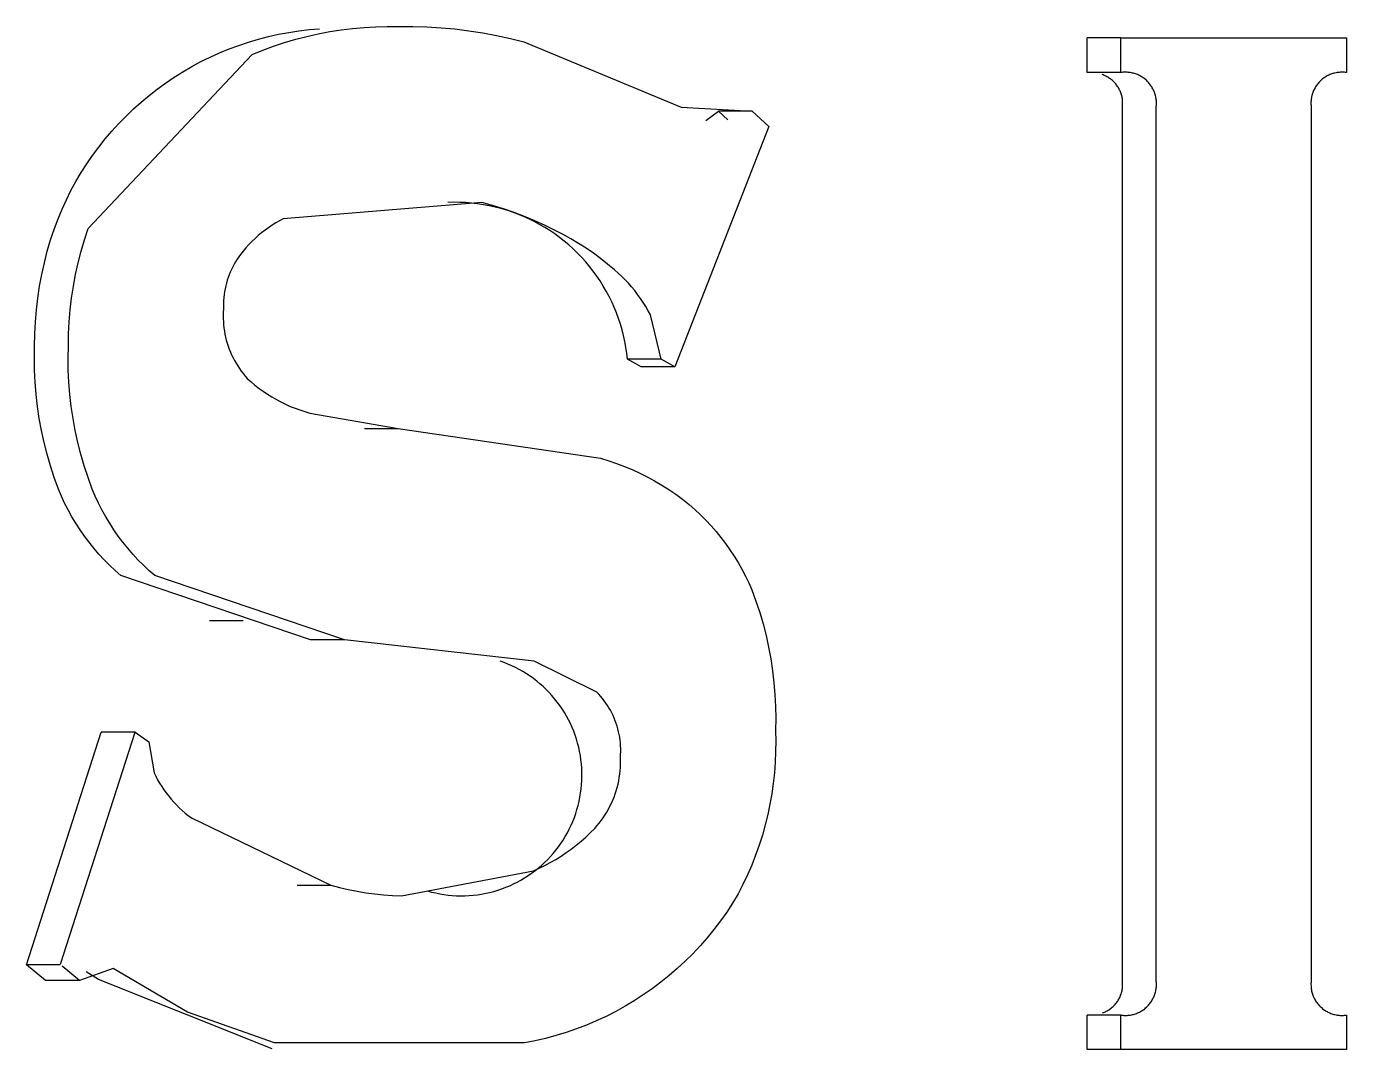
# Model space of a CAD drawing. Header units: millimetres. Extents: x -1480 to 5249, y -840 to 3860.
# Drawn here: x 2435.313 to 2437.661, y 3065.984 to 3067.803 of the extents above; entities that cross this region are included whole.
import ezdxf

# ---------------------------------------------------------------- set-up
doc = ezdxf.new("R2010")
doc.units = ezdxf.units.MM
doc.header["$MEASUREMENT"] = 0
doc.layers.add('Utwórz2D linie widoczne', color=7, linetype='Continuous', true_color=0x000000)

msp = doc.modelspace()

# ---------------------------------------------------------------- linework, layer by layer
at = {"layer": 'Utwórz2D linie widoczne'}
for p, q in [((2435.9342, 3067.8024), (2435.9548, 3067.803)), ((2435.9548, 3067.803), (2435.9754, 3067.8028)), ((2435.9754, 3067.8028), (2436.0004, 3067.8029)), ((2436.0004, 3067.8029), (2436.0253, 3067.8021)), ((2435.7082, 3067.7752), (2435.7258, 3067.7804)), ((2435.7258, 3067.7804), (2435.7436, 3067.785)), ((2435.7436, 3067.785), (2435.7615, 3067.789)), ((2435.7615, 3067.789), (2435.7795, 3067.7924)), ((2435.7722, 3067.7744), (2435.792, 3067.7802)), ((2435.7795, 3067.7924), (2435.7977, 3067.7952)), ((2435.792, 3067.7802), (2435.8119, 3067.7853)), ((2435.7977, 3067.7952), (2435.8159, 3067.7974)), ((2435.8119, 3067.7853), (2435.832, 3067.7898)), ((2435.8159, 3067.7974), (2435.8342, 3067.7989)), ((2435.832, 3067.7898), (2435.8523, 3067.7937)), ((2435.8523, 3067.7937), (2435.8726, 3067.7969)), ((2435.8726, 3067.7969), (2435.8931, 3067.7994)), ((2435.8931, 3067.7994), (2435.9136, 3067.8013)), ((2435.9136, 3067.8013), (2435.9342, 3067.8024)), ((2436.0253, 3067.8021), (2436.0503, 3067.8006)), ((2436.0503, 3067.8006), (2436.0751, 3067.7984)), ((2436.0751, 3067.7984), (2436.0999, 3067.7953)), ((2436.0999, 3067.7953), (2436.1246, 3067.7915)), ((2436.1246, 3067.7915), (2436.1492, 3067.7869)), ((2436.1492, 3067.7869), (2436.1736, 3067.7815)), ((2436.1736, 3067.7815), (2436.1978, 3067.7754)), ((2437.1991, 3067.7209), (2437.1991, 3067.7824)), ((2437.2592, 3067.7824), (2437.1991, 3067.7824)), ((2437.2592, 3067.7824), (2437.6607, 3067.7824)), ((2437.2592, 3067.7209), (2437.2592, 3067.7824)), ((2437.6607, 3067.7824), (2437.6607, 3067.7209)), ((2435.6398, 3067.7484), (2435.6566, 3067.7559)), ((2435.6566, 3067.7559), (2435.6736, 3067.7629)), ((2435.6736, 3067.7629), (2435.6908, 3067.7693)), ((2435.6908, 3067.7693), (2435.7082, 3067.7752)), ((2435.7142, 3067.7532), (2435.7333, 3067.7609)), ((2435.7333, 3067.7609), (2435.7526, 3067.768)), ((2435.7526, 3067.768), (2435.7722, 3067.7744)), ((2436.1978, 3067.7754), (2436.4771, 3067.6592)), ((2435.4228, 3067.4439), (2435.7142, 3067.7532)), ((2435.6072, 3067.7316), (2435.6234, 3067.7403)), ((2435.6234, 3067.7403), (2435.6398, 3067.7484)), ((2435.5605, 3067.7023), (2435.5758, 3067.7126)), ((2435.5758, 3067.7126), (2435.5913, 3067.7224)), ((2435.5913, 3067.7224), (2435.6072, 3067.7316)), ((2437.2592, 3067.7209), (2437.1991, 3067.7209)), ((2437.2278, 3067.7166), (2437.226, 3067.7172)), ((2437.2295, 3067.7159), (2437.2278, 3067.7166)), ((2437.2312, 3067.7152), (2437.2295, 3067.7159)), ((2437.2328, 3067.7144), (2437.2312, 3067.7152)), ((2437.2345, 3067.7135), (2437.2328, 3067.7144)), ((2437.2361, 3067.7126), (2437.2345, 3067.7135)), ((2437.2377, 3067.7117), (2437.2361, 3067.7126)), ((2437.2392, 3067.7106), (2437.2377, 3067.7117)), ((2437.2407, 3067.7096), (2437.2392, 3067.7106)), ((2437.2422, 3067.7085), (2437.2407, 3067.7096)), ((2437.261, 3067.7212), (2437.2592, 3067.7209)), ((2437.2629, 3067.7214), (2437.261, 3067.7212)), ((2437.2648, 3067.7215), (2437.2629, 3067.7214)), ((2437.2667, 3067.7215), (2437.2648, 3067.7215)), ((2437.2686, 3067.7215), (2437.2667, 3067.7215)), ((2437.2705, 3067.7215), (2437.2686, 3067.7215)), ((2437.2724, 3067.7213), (2437.2705, 3067.7215)), ((2437.2742, 3067.7211), (2437.2724, 3067.7213)), ((2437.2761, 3067.7208), (2437.2742, 3067.7211)), ((2437.278, 3067.7205), (2437.2761, 3067.7208)), ((2437.2798, 3067.7201), (2437.278, 3067.7205)), ((2437.2816, 3067.7197), (2437.2798, 3067.7201)), ((2437.2835, 3067.7191), (2437.2816, 3067.7197)), ((2437.2853, 3067.7186), (2437.2835, 3067.7191)), ((2437.287, 3067.7179), (2437.2853, 3067.7186)), ((2437.2888, 3067.7172), (2437.287, 3067.7179)), ((2437.2905, 3067.7164), (2437.2888, 3067.7172)), ((2437.2922, 3067.7156), (2437.2905, 3067.7164)), ((2437.2939, 3067.7147), (2437.2922, 3067.7156)), ((2437.2955, 3067.7138), (2437.2939, 3067.7147)), ((2437.2971, 3067.7128), (2437.2955, 3067.7138)), ((2437.2987, 3067.7118), (2437.2971, 3067.7128)), ((2437.3003, 3067.7107), (2437.2987, 3067.7118)), ((2437.3018, 3067.7095), (2437.3003, 3067.7107)), ((2437.3032, 3067.7083), (2437.3018, 3067.7095)), ((2437.6181, 3067.7095), (2437.6166, 3067.7083)), ((2437.6196, 3067.7107), (2437.6181, 3067.7095)), ((2437.6211, 3067.7118), (2437.6196, 3067.7107)), ((2437.6227, 3067.7128), (2437.6211, 3067.7118)), ((2437.6243, 3067.7138), (2437.6227, 3067.7128)), ((2437.6259, 3067.7148), (2437.6243, 3067.7138)), ((2437.6276, 3067.7156), (2437.6259, 3067.7148)), ((2437.6293, 3067.7165), (2437.6276, 3067.7156)), ((2437.631, 3067.7172), (2437.6293, 3067.7165)), ((2437.6328, 3067.7179), (2437.631, 3067.7172)), ((2437.6346, 3067.7186), (2437.6328, 3067.7179)), ((2437.6364, 3067.7192), (2437.6346, 3067.7186)), ((2437.6382, 3067.7197), (2437.6364, 3067.7192)), ((2437.64, 3067.7201), (2437.6382, 3067.7197)), ((2437.6419, 3067.7205), (2437.64, 3067.7201)), ((2437.6437, 3067.7209), (2437.6419, 3067.7205)), ((2437.6456, 3067.7211), (2437.6437, 3067.7209)), ((2437.6475, 3067.7213), (2437.6456, 3067.7211)), ((2437.6494, 3067.7215), (2437.6475, 3067.7213)), ((2437.6513, 3067.7215), (2437.6494, 3067.7215)), ((2437.6532, 3067.7215), (2437.6513, 3067.7215)), ((2437.655, 3067.7215), (2437.6532, 3067.7215)), ((2437.6569, 3067.7214), (2437.655, 3067.7215)), ((2437.6588, 3067.7212), (2437.6569, 3067.7214)), ((2437.6607, 3067.7209), (2437.6588, 3067.7212)), ((2435.5312, 3067.6802), (2435.5457, 3067.6915)), ((2435.5457, 3067.6915), (2435.5605, 3067.7023)), ((2437.2436, 3067.7073), (2437.2422, 3067.7085)), ((2437.245, 3067.7061), (2437.2436, 3067.7073)), ((2437.2464, 3067.7048), (2437.245, 3067.7061)), ((2437.2477, 3067.7035), (2437.2464, 3067.7048)), ((2437.2489, 3067.7021), (2437.2477, 3067.7035)), ((2437.2501, 3067.7007), (2437.2489, 3067.7021)), ((2437.2513, 3067.6993), (2437.2501, 3067.7007)), ((2437.2524, 3067.6978), (2437.2513, 3067.6993)), ((2437.2534, 3067.6963), (2437.2524, 3067.6978)), ((2437.2544, 3067.6947), (2437.2534, 3067.6963)), ((2437.2554, 3067.6931), (2437.2544, 3067.6947)), ((2437.2563, 3067.6915), (2437.2554, 3067.6931)), ((2437.2571, 3067.6898), (2437.2563, 3067.6915)), ((2437.2579, 3067.6882), (2437.2571, 3067.6898)), ((2437.2586, 3067.6865), (2437.2579, 3067.6882)), ((2437.2593, 3067.6847), (2437.2586, 3067.6865)), ((2437.3046, 3067.7071), (2437.3032, 3067.7083)), ((2437.306, 3067.7058), (2437.3046, 3067.7071)), ((2437.3073, 3067.7044), (2437.306, 3067.7058)), ((2437.3086, 3067.703), (2437.3073, 3067.7044)), ((2437.3098, 3067.7016), (2437.3086, 3067.703)), ((2437.311, 3067.7001), (2437.3098, 3067.7016)), ((2437.3121, 3067.6986), (2437.311, 3067.7001)), ((2437.3132, 3067.697), (2437.3121, 3067.6986)), ((2437.3142, 3067.6955), (2437.3132, 3067.697)), ((2437.3152, 3067.6938), (2437.3142, 3067.6955)), ((2437.3161, 3067.6922), (2437.3152, 3067.6938)), ((2437.317, 3067.6905), (2437.3161, 3067.6922)), ((2437.3178, 3067.6888), (2437.317, 3067.6905)), ((2437.3185, 3067.687), (2437.3178, 3067.6888)), ((2437.3192, 3067.6853), (2437.3185, 3067.687)), ((2437.6013, 3067.687), (2437.6006, 3067.6853)), ((2437.602, 3067.6888), (2437.6013, 3067.687)), ((2437.6028, 3067.6905), (2437.602, 3067.6888)), ((2437.6037, 3067.6922), (2437.6028, 3067.6905)), ((2437.6046, 3067.6938), (2437.6037, 3067.6922)), ((2437.6056, 3067.6955), (2437.6046, 3067.6938)), ((2437.6066, 3067.6971), (2437.6056, 3067.6955)), ((2437.6077, 3067.6986), (2437.6066, 3067.6971)), ((2437.6088, 3067.7001), (2437.6077, 3067.6986)), ((2437.61, 3067.7016), (2437.6088, 3067.7001)), ((2437.6112, 3067.703), (2437.61, 3067.7016)), ((2437.6125, 3067.7044), (2437.6112, 3067.703)), ((2437.6138, 3067.7058), (2437.6125, 3067.7044)), ((2437.6152, 3067.7071), (2437.6138, 3067.7058)), ((2437.6166, 3067.7083), (2437.6152, 3067.7071)), ((2435.5034, 3067.6562), (2435.5171, 3067.6684)), ((2435.5171, 3067.6684), (2435.5312, 3067.6802)), ((2437.2599, 3067.683), (2437.2593, 3067.6847)), ((2437.2604, 3067.6812), (2437.2599, 3067.683)), ((2437.2609, 3067.6794), (2437.2604, 3067.6812)), ((2437.2613, 3067.6776), (2437.2609, 3067.6794)), ((2437.2616, 3067.6758), (2437.2613, 3067.6776)), ((2437.2619, 3067.674), (2437.2616, 3067.6758)), ((2437.2622, 3067.6721), (2437.2619, 3067.674)), ((2437.2623, 3067.6703), (2437.2622, 3067.6721)), ((2437.2622, 3067.6611), (2437.2623, 3067.6629)), ((2437.2624, 3067.6684), (2437.2623, 3067.6703)), ((2437.2623, 3067.6629), (2437.2624, 3067.6647)), ((2437.2624, 3067.6666), (2437.2624, 3067.6684)), ((2437.2624, 3067.6647), (2437.2624, 3067.6666)), ((2437.3198, 3067.6835), (2437.3192, 3067.6853)), ((2437.3204, 3067.6817), (2437.3198, 3067.6835)), ((2437.3208, 3067.6799), (2437.3204, 3067.6817)), ((2437.3213, 3067.678), (2437.3208, 3067.6799)), ((2437.3216, 3067.6762), (2437.3213, 3067.678)), ((2437.3219, 3067.6743), (2437.3216, 3067.6762)), ((2437.3222, 3067.6724), (2437.3219, 3067.6743)), ((2437.3224, 3067.6705), (2437.3222, 3067.6724)), ((2437.3223, 3067.6611), (2437.3224, 3067.663)), ((2437.3225, 3067.6687), (2437.3224, 3067.6705)), ((2437.3224, 3067.663), (2437.3225, 3067.6649)), ((2437.3225, 3067.6668), (2437.3225, 3067.6687)), ((2437.3225, 3067.6649), (2437.3225, 3067.6668)), ((2437.5975, 3067.6705), (2437.5973, 3067.6687)), ((2437.5973, 3067.6687), (2437.5973, 3067.6668)), ((2437.5973, 3067.6668), (2437.5973, 3067.6649)), ((2437.5973, 3067.6649), (2437.5974, 3067.663)), ((2437.5974, 3067.663), (2437.5976, 3067.6611)), ((2437.5976, 3067.6724), (2437.5975, 3067.6705)), ((2437.5979, 3067.6743), (2437.5976, 3067.6724)), ((2437.5982, 3067.6762), (2437.5979, 3067.6743)), ((2437.5985, 3067.678), (2437.5982, 3067.6762)), ((2437.599, 3067.6799), (2437.5985, 3067.678)), ((2437.5995, 3067.6817), (2437.599, 3067.6799)), ((2437.6, 3067.6835), (2437.5995, 3067.6817)), ((2437.6006, 3067.6853), (2437.6, 3067.6835)), ((2435.4774, 3067.6303), (2435.4902, 3067.6435)), ((2435.4902, 3067.6435), (2435.5034, 3067.6562)), ((2436.4771, 3067.6592), (2436.6039, 3067.6525)), ((2436.5213, 3067.6357), (2436.5438, 3067.6525)), ((2436.5438, 3067.6525), (2436.5604, 3067.6369)), ((2436.6039, 3067.6525), (2436.5438, 3067.6525)), ((2436.6039, 3067.6525), (2436.6331, 3067.6251)), ((2437.2619, 3067.6592), (2437.2622, 3067.6611)), ((2437.2619, 3066.1066), (2437.2619, 3067.6592)), ((2437.322, 3067.6592), (2437.3223, 3067.6611)), ((2437.322, 3066.1066), (2437.322, 3067.6592)), ((2437.5976, 3067.6611), (2437.5978, 3067.6592)), ((2437.5978, 3067.6592), (2437.5978, 3066.1066)), ((2435.4531, 3067.6028), (2435.465, 3067.6167)), ((2435.465, 3067.6167), (2435.4774, 3067.6303)), ((2436.6331, 3067.6251), (2436.4661, 3067.1977)), ((2435.4417, 3067.5884), (2435.4531, 3067.6028)), ((2435.4204, 3067.5585), (2435.4308, 3067.5736)), ((2435.4308, 3067.5736), (2435.4417, 3067.5884)), ((2435.4105, 3067.543), (2435.4204, 3067.5585)), ((2435.3923, 3067.5111), (2435.4011, 3067.5272)), ((2435.4011, 3067.5272), (2435.4105, 3067.543)), ((2435.3841, 3067.4947), (2435.3923, 3067.5111)), ((2435.3692, 3067.4611), (2435.3764, 3067.478)), ((2435.3764, 3067.478), (2435.3841, 3067.4947)), ((2436.1228, 3067.4898), (2435.7698, 3067.461)), ((2436.0728, 3067.4902), (2436.0622, 3067.4899)), ((2436.0835, 3067.4901), (2436.0728, 3067.4902)), ((2436.0941, 3067.4896), (2436.0835, 3067.4901)), ((2436.1047, 3067.4888), (2436.0941, 3067.4896)), ((2436.1152, 3067.4876), (2436.1047, 3067.4888)), ((2436.1257, 3067.486), (2436.1152, 3067.4876)), ((2436.1421, 3067.4844), (2436.1228, 3067.4898)), ((2436.1362, 3067.4841), (2436.1257, 3067.486)), ((2436.1466, 3067.4818), (2436.1362, 3067.4841)), ((2436.1612, 3067.4785), (2436.1421, 3067.4844)), ((2436.1569, 3067.4791), (2436.1466, 3067.4818)), ((2436.1671, 3067.4761), (2436.1569, 3067.4791)), ((2436.1801, 3067.472), (2436.1612, 3067.4785)), ((2436.1772, 3067.4728), (2436.1671, 3067.4761)), ((2435.3627, 3067.4439), (2435.3692, 3067.4611)), ((2435.7564, 3067.4535), (2435.7499, 3067.4494)), ((2435.7631, 3067.4573), (2435.7564, 3067.4535)), ((2435.7698, 3067.461), (2435.7631, 3067.4573)), ((2436.1871, 3067.4691), (2436.1772, 3067.4728)), ((2436.1987, 3067.4649), (2436.1801, 3067.472)), ((2436.197, 3067.4651), (2436.1871, 3067.4691)), ((2436.2066, 3067.4607), (2436.197, 3067.4651)), ((2436.2172, 3067.4572), (2436.1987, 3067.4649)), ((2436.2162, 3067.456), (2436.2066, 3067.4607)), ((2436.2255, 3067.451), (2436.2162, 3067.456)), ((2436.2354, 3067.449), (2436.2172, 3067.4572)), ((2436.2347, 3067.4456), (2436.2255, 3067.451)), ((2435.3561, 3067.4237), (2435.3627, 3067.4439)), ((2435.4162, 3067.4237), (2435.4228, 3067.4439)), ((2435.7253, 3067.4309), (2435.7196, 3067.4258)), ((2435.7313, 3067.4358), (2435.7253, 3067.4309)), ((2435.7373, 3067.4406), (2435.7313, 3067.4358)), ((2435.7435, 3067.4451), (2435.7373, 3067.4406)), ((2435.7499, 3067.4494), (2435.7435, 3067.4451)), ((2436.2437, 3067.44), (2436.2347, 3067.4456)), ((2436.2534, 3067.4403), (2436.2354, 3067.449)), ((2436.2525, 3067.434), (2436.2437, 3067.44)), ((2436.2611, 3067.4277), (2436.2525, 3067.434)), ((2436.2675, 3067.433), (2436.2534, 3067.4403)), ((2436.2694, 3067.4212), (2436.2611, 3067.4277)), ((2436.2813, 3067.4253), (2436.2675, 3067.433)), ((2435.3502, 3067.4033), (2435.3561, 3067.4237)), ((2435.4103, 3067.4033), (2435.4162, 3067.4237)), ((2435.7034, 3067.4094), (2435.6984, 3067.4035)), ((2435.7086, 3067.415), (2435.7034, 3067.4094)), ((2435.714, 3067.4205), (2435.7086, 3067.415)), ((2435.7196, 3067.4258), (2435.714, 3067.4205)), ((2436.2776, 3067.4143), (2436.2694, 3067.4212)), ((2436.2855, 3067.4072), (2436.2776, 3067.4143)), ((2436.2949, 3067.4171), (2436.2813, 3067.4253)), ((2436.2931, 3067.3998), (2436.2855, 3067.4072)), ((2436.3082, 3067.4085), (2436.2949, 3067.4171)), ((2436.3213, 3067.3995), (2436.3082, 3067.4085)), ((2435.3403, 3067.3619), (2435.3449, 3067.3827)), ((2435.3449, 3067.3827), (2435.3502, 3067.4033)), ((2435.4004, 3067.3619), (2435.405, 3067.3827)), ((2435.405, 3067.3827), (2435.4103, 3067.4033)), ((2435.685, 3067.3846), (2435.6824, 3067.3801)), ((2435.6877, 3067.389), (2435.685, 3067.3846)), ((2435.6906, 3067.3933), (2435.6877, 3067.389)), ((2435.6936, 3067.3976), (2435.6906, 3067.3933)), ((2435.6984, 3067.4035), (2435.6936, 3067.3976)), ((2436.3005, 3067.3921), (2436.2931, 3067.3998)), ((2436.3076, 3067.3842), (2436.3005, 3067.3921)), ((2436.3144, 3067.3761), (2436.3076, 3067.3842)), ((2436.334, 3067.3901), (2436.3213, 3067.3995)), ((2436.3465, 3067.3803), (2436.334, 3067.3901)), ((2436.3586, 3067.3702), (2436.3465, 3067.3803)), ((2435.3364, 3067.341), (2435.3403, 3067.3619)), ((2435.3966, 3067.341), (2435.4004, 3067.3619)), ((2435.6736, 3067.3613), (2435.6718, 3067.3564)), ((2435.6756, 3067.3661), (2435.6736, 3067.3613)), ((2435.6777, 3067.3708), (2435.6756, 3067.3661)), ((2435.68, 3067.3755), (2435.6777, 3067.3708)), ((2435.6824, 3067.3801), (2435.68, 3067.3755)), ((2436.321, 3067.3677), (2436.3144, 3067.3761)), ((2436.3272, 3067.3591), (2436.321, 3067.3677)), ((2436.3332, 3067.3503), (2436.3272, 3067.3591)), ((2436.3651, 3067.3645), (2436.3586, 3067.3702)), ((2436.3715, 3067.3587), (2436.3651, 3067.3645)), ((2436.3776, 3067.3526), (2436.3715, 3067.3587)), ((2435.3333, 3067.32), (2435.3364, 3067.341)), ((2435.3934, 3067.32), (2435.3966, 3067.341)), ((2435.6663, 3067.3364), (2435.6654, 3067.3313)), ((2435.6675, 3067.3414), (2435.6663, 3067.3364)), ((2435.6688, 3067.3465), (2435.6675, 3067.3414)), ((2435.6702, 3067.3515), (2435.6688, 3067.3465)), ((2435.6718, 3067.3564), (2435.6702, 3067.3515)), ((2436.3388, 3067.3413), (2436.3332, 3067.3503)), ((2436.3442, 3067.3321), (2436.3388, 3067.3413)), ((2436.3835, 3067.3464), (2436.3776, 3067.3526)), ((2436.3892, 3067.3399), (2436.3835, 3067.3464)), ((2436.3947, 3067.3333), (2436.3892, 3067.3399)), ((2436.4, 3067.3264), (2436.3947, 3067.3333)), ((2435.3308, 3067.2988), (2435.3333, 3067.32)), ((2435.3909, 3067.2988), (2435.3934, 3067.32)), ((2435.6636, 3067.3158), (2435.6633, 3067.3106)), ((2435.6633, 3067.3106), (2435.6633, 3067.3054)), ((2435.664, 3067.321), (2435.6636, 3067.3158)), ((2435.6646, 3067.3261), (2435.664, 3067.321)), ((2435.6654, 3067.3313), (2435.6646, 3067.3261)), ((2436.3492, 3067.3228), (2436.3442, 3067.3321)), ((2436.3539, 3067.3132), (2436.3492, 3067.3228)), ((2436.3582, 3067.3035), (2436.3539, 3067.3132)), ((2436.405, 3067.3194), (2436.4, 3067.3264)), ((2436.4098, 3067.3123), (2436.405, 3067.3194)), ((2436.4144, 3067.305), (2436.4098, 3067.3123)), ((2435.329, 3067.2777), (2435.3308, 3067.2988)), ((2435.3891, 3067.2777), (2435.3909, 3067.2988)), ((2435.663, 3067.2946), (2435.6629, 3067.2891)), ((2435.6629, 3067.2891), (2435.6629, 3067.2835)), ((2435.6634, 3067.3002), (2435.663, 3067.2946)), ((2435.6633, 3067.3054), (2435.6634, 3067.3002)), ((2436.3622, 3067.2937), (2436.3582, 3067.3035)), ((2436.3659, 3067.2837), (2436.3622, 3067.2937)), ((2436.4187, 3067.2975), (2436.4144, 3067.305)), ((2436.4227, 3067.2899), (2436.4187, 3067.2975)), ((2436.4419, 3067.2112), (2436.4227, 3067.2899)), ((2435.3279, 3067.2564), (2435.329, 3067.2777)), ((2435.388, 3067.2564), (2435.3891, 3067.2777)), ((2435.6629, 3067.2835), (2435.6632, 3067.2779)), ((2435.6632, 3067.2779), (2435.6636, 3067.2724)), ((2435.6636, 3067.2724), (2435.6642, 3067.2668)), ((2435.6642, 3067.2668), (2435.665, 3067.2613)), ((2436.3693, 3067.2736), (2436.3659, 3067.2837)), ((2436.3722, 3067.2634), (2436.3693, 3067.2736)), ((2436.3749, 3067.2531), (2436.3722, 3067.2634)), ((2435.3275, 3067.2351), (2435.3279, 3067.2564)), ((2435.3876, 3067.2351), (2435.388, 3067.2564)), ((2435.665, 3067.2613), (2435.666, 3067.2558)), ((2435.666, 3067.2558), (2435.6671, 3067.2503)), ((2435.6671, 3067.2503), (2435.6685, 3067.2449)), ((2435.6685, 3067.2449), (2435.67, 3067.2396)), ((2435.67, 3067.2396), (2435.6718, 3067.2343)), ((2436.3771, 3067.2428), (2436.3749, 3067.2531)), ((2436.379, 3067.2323), (2436.3771, 3067.2428)), ((2435.3271, 3067.2135), (2435.3275, 3067.2351)), ((2435.3872, 3067.2135), (2435.3876, 3067.2351)), ((2435.6718, 3067.2343), (2435.6737, 3067.229)), ((2435.6737, 3067.229), (2435.6758, 3067.2239)), ((2435.6758, 3067.2239), (2435.678, 3067.2188)), ((2435.678, 3067.2188), (2435.6804, 3067.2137)), ((2436.3806, 3067.2218), (2436.379, 3067.2323)), ((2436.3818, 3067.2112), (2436.3806, 3067.2218)), ((2435.3274, 3067.1918), (2435.3271, 3067.2135)), ((2435.3875, 3067.1918), (2435.3872, 3067.2135)), ((2435.6804, 3067.2137), (2435.683, 3067.2088)), ((2435.683, 3067.2088), (2435.6858, 3067.2039)), ((2435.6858, 3067.2039), (2435.6887, 3067.1992)), ((2435.6887, 3067.1992), (2435.6918, 3067.1946)), ((2435.6918, 3067.1946), (2435.6951, 3067.19)), ((2436.406, 3067.1977), (2436.3818, 3067.2112)), ((2436.4419, 3067.2112), (2436.3818, 3067.2112)), ((2436.4661, 3067.1977), (2436.406, 3067.1977)), ((2436.4661, 3067.1977), (2436.4419, 3067.2112)), ((2435.3285, 3067.1702), (2435.3274, 3067.1918)), ((2435.3302, 3067.1486), (2435.3285, 3067.1702)), ((2435.3886, 3067.1702), (2435.3875, 3067.1918)), ((2435.3903, 3067.1486), (2435.3886, 3067.1702)), ((2435.6951, 3067.19), (2435.6984, 3067.1856)), ((2435.6984, 3067.1856), (2435.702, 3067.1813)), ((2435.702, 3067.1813), (2435.7057, 3067.1771)), ((2435.7057, 3067.1771), (2435.7125, 3067.171)), ((2435.7125, 3067.171), (2435.7195, 3067.1651)), ((2435.3327, 3067.1271), (2435.3302, 3067.1486)), ((2435.3928, 3067.1271), (2435.3903, 3067.1486)), ((2435.7195, 3067.1651), (2435.7268, 3067.1594)), ((2435.7268, 3067.1594), (2435.7342, 3067.1541)), ((2435.7342, 3067.1541), (2435.7418, 3067.1489)), ((2435.7418, 3067.1489), (2435.7496, 3067.1441)), ((2435.3359, 3067.1056), (2435.3327, 3067.1271)), ((2435.396, 3067.1056), (2435.3928, 3067.1271)), ((2435.7496, 3067.1441), (2435.7575, 3067.1395)), ((2435.7575, 3067.1395), (2435.7656, 3067.1352)), ((2435.7656, 3067.1352), (2435.7739, 3067.1312)), ((2435.7739, 3067.1312), (2435.7822, 3067.1274)), ((2435.7822, 3067.1274), (2435.7907, 3067.124)), ((2435.7907, 3067.124), (2435.7994, 3067.1209)), ((2435.3398, 3067.0843), (2435.3359, 3067.1056)), ((2435.3999, 3067.0843), (2435.396, 3067.1056)), ((2435.7994, 3067.1209), (2435.8081, 3067.118)), ((2435.8081, 3067.118), (2435.8169, 3067.1155)), ((2435.8169, 3067.1155), (2435.9741, 3067.0883)), ((2435.3444, 3067.0632), (2435.3398, 3067.0843)), ((2435.4045, 3067.0632), (2435.3999, 3067.0843)), ((2435.914, 3067.0883), (2435.9741, 3067.0883)), ((2435.9741, 3067.0883), (2436.3342, 3067.035)), ((2435.3497, 3067.0422), (2435.3444, 3067.0632)), ((2435.4098, 3067.0422), (2435.4045, 3067.0632)), ((2435.3557, 3067.0214), (2435.3497, 3067.0422)), ((2435.4159, 3067.0214), (2435.4098, 3067.0422)), ((2436.3342, 3067.035), (2436.3485, 3067.0307)), ((2436.3485, 3067.0307), (2436.3626, 3067.0259)), ((2435.3625, 3067.0008), (2435.3557, 3067.0214)), ((2435.4226, 3067.0008), (2435.4159, 3067.0214)), ((2436.3626, 3067.0259), (2436.3765, 3067.0206)), ((2436.3765, 3067.0206), (2436.3903, 3067.0149)), ((2436.3903, 3067.0149), (2436.4038, 3067.0087)), ((2436.4038, 3067.0087), (2436.4171, 3067.002)), ((2435.3698, 3066.9804), (2435.3625, 3067.0008)), ((2435.4299, 3066.9804), (2435.4226, 3067.0008)), ((2436.4171, 3067.002), (2436.4302, 3066.9949)), ((2436.4302, 3066.9949), (2436.4431, 3066.9874)), ((2436.4431, 3066.9874), (2436.4556, 3066.9794)), ((2435.3752, 3066.9678), (2435.3698, 3066.9804)), ((2435.381, 3066.9554), (2435.3752, 3066.9678)), ((2435.4353, 3066.9678), (2435.4299, 3066.9804)), ((2435.4411, 3066.9554), (2435.4353, 3066.9678)), ((2436.4556, 3066.9794), (2436.4679, 3066.971)), ((2436.4679, 3066.971), (2436.48, 3066.9622)), ((2436.48, 3066.9622), (2436.4917, 3066.953)), ((2435.3873, 3066.9432), (2435.381, 3066.9554)), ((2435.3939, 3066.9312), (2435.3873, 3066.9432)), ((2435.4474, 3066.9432), (2435.4411, 3066.9554)), ((2435.454, 3066.9312), (2435.4474, 3066.9432)), ((2436.4917, 3066.953), (2436.5019, 3066.944)), ((2436.5019, 3066.944), (2436.5118, 3066.9347)), ((2436.5118, 3066.9347), (2436.5213, 3066.9251)), ((2435.4009, 3066.9195), (2435.3939, 3066.9312)), ((2435.4084, 3066.908), (2435.4009, 3066.9195)), ((2435.4611, 3066.9195), (2435.454, 3066.9312)), ((2435.4685, 3066.908), (2435.4611, 3066.9195)), ((2436.5213, 3066.9251), (2436.5306, 3066.9151)), ((2436.5306, 3066.9151), (2436.5395, 3066.9049)), ((2435.4162, 3066.8968), (2435.4084, 3066.908)), ((2435.4244, 3066.8858), (2435.4162, 3066.8968)), ((2435.4763, 3066.8968), (2435.4685, 3066.908)), ((2435.4845, 3066.8858), (2435.4763, 3066.8968)), ((2436.5395, 3066.9049), (2436.548, 3066.8943)), ((2436.548, 3066.8943), (2436.5562, 3066.8835)), ((2435.433, 3066.8752), (2435.4244, 3066.8858)), ((2435.4419, 3066.8648), (2435.433, 3066.8752)), ((2435.4512, 3066.8547), (2435.4419, 3066.8648)), ((2435.4931, 3066.8752), (2435.4845, 3066.8858)), ((2435.502, 3066.8648), (2435.4931, 3066.8752)), ((2435.5113, 3066.8547), (2435.502, 3066.8648)), ((2436.5562, 3066.8835), (2436.5641, 3066.8724)), ((2436.5641, 3066.8724), (2436.5715, 3066.8611)), ((2435.4609, 3066.845), (2435.4512, 3066.8547)), ((2435.4708, 3066.8356), (2435.4609, 3066.845)), ((2435.521, 3066.845), (2435.5113, 3066.8547)), ((2435.5309, 3066.8356), (2435.521, 3066.845)), ((2436.5715, 3066.8611), (2436.5786, 3066.8495)), ((2436.5786, 3066.8495), (2436.5853, 3066.8377)), ((2435.4811, 3066.8266), (2435.4708, 3066.8356)), ((2435.8184, 3066.712), (2435.4811, 3066.8266)), ((2435.5412, 3066.8266), (2435.5309, 3066.8356)), ((2435.8785, 3066.712), (2435.5412, 3066.8266)), ((2436.5853, 3066.8377), (2436.5916, 3066.8256)), ((2436.5916, 3066.8256), (2436.5974, 3066.8134)), ((2436.5974, 3066.8134), (2436.6029, 3066.801)), ((2436.6029, 3066.801), (2436.6103, 3066.781)), ((2436.6103, 3066.781), (2436.617, 3066.7608)), ((2436.617, 3066.7608), (2436.623, 3066.7404)), ((2435.6985, 3066.7462), (2435.6384, 3066.7462)), ((2436.623, 3066.7404), (2436.6283, 3066.7198)), ((2435.8785, 3066.712), (2435.8184, 3066.712)), ((2436.2159, 3066.6743), (2435.8785, 3066.712)), ((2436.6283, 3066.7198), (2436.6329, 3066.6991)), ((2436.6329, 3066.6991), (2436.6368, 3066.6782)), ((2436.6368, 3066.6782), (2436.64, 3066.6572)), ((2436.1624, 3066.6719), (2436.1554, 3066.6744)), ((2436.1694, 3066.6691), (2436.1624, 3066.6719)), ((2436.1762, 3066.6661), (2436.1694, 3066.6691)), ((2436.1829, 3066.6629), (2436.1762, 3066.6661)), ((2436.1895, 3066.6594), (2436.1829, 3066.6629)), ((2436.196, 3066.6557), (2436.1895, 3066.6594)), ((2436.2024, 3066.6518), (2436.196, 3066.6557)), ((2436.3272, 3066.6194), (2436.2159, 3066.6743)), ((2436.64, 3066.6572), (2436.6424, 3066.636)), ((2436.2086, 3066.6477), (2436.2024, 3066.6518)), ((2436.2146, 3066.6433), (2436.2086, 3066.6477)), ((2436.2206, 3066.6388), (2436.2146, 3066.6433)), ((2436.2263, 3066.634), (2436.2206, 3066.6388)), ((2436.2319, 3066.629), (2436.2263, 3066.634)), ((2436.2373, 3066.6239), (2436.2319, 3066.629)), ((2436.6424, 3066.636), (2436.6442, 3066.6148)), ((2436.2425, 3066.6185), (2436.2373, 3066.6239)), ((2436.2475, 3066.613), (2436.2425, 3066.6185)), ((2436.2524, 3066.6073), (2436.2475, 3066.613)), ((2436.257, 3066.6015), (2436.2524, 3066.6073)), ((2436.3307, 3066.6157), (2436.3272, 3066.6194)), ((2436.3341, 3066.6119), (2436.3307, 3066.6157)), ((2436.3374, 3066.608), (2436.3341, 3066.6119)), ((2436.3405, 3066.604), (2436.3374, 3066.608)), ((2436.6442, 3066.6148), (2436.6452, 3066.5936)), ((2436.2614, 3066.5955), (2436.257, 3066.6015)), ((2436.2656, 3066.5893), (2436.2614, 3066.5955)), ((2436.2696, 3066.583), (2436.2656, 3066.5893)), ((2436.2734, 3066.5766), (2436.2696, 3066.583)), ((2436.3435, 3066.5998), (2436.3405, 3066.604)), ((2436.3463, 3066.5956), (2436.3435, 3066.5998)), ((2436.349, 3066.5913), (2436.3463, 3066.5956)), ((2436.3515, 3066.5869), (2436.349, 3066.5913)), ((2436.3539, 3066.5824), (2436.3515, 3066.5869)), ((2436.3562, 3066.5778), (2436.3539, 3066.5824)), ((2436.6452, 3066.5936), (2436.6455, 3066.5723)), ((2436.2769, 3066.57), (2436.2734, 3066.5766)), ((2436.2803, 3066.5633), (2436.2769, 3066.57)), ((2436.2833, 3066.5565), (2436.2803, 3066.5633)), ((2436.3582, 3066.5731), (2436.3562, 3066.5778)), ((2436.3601, 3066.5684), (2436.3582, 3066.5731)), ((2436.3619, 3066.5636), (2436.3601, 3066.5684)), ((2436.3635, 3066.5587), (2436.3619, 3066.5636)), ((2436.3649, 3066.5538), (2436.3635, 3066.5587)), ((2436.6455, 3066.5723), (2436.6451, 3066.5511)), ((2435.313, 3066.1343), (2435.4462, 3066.5479)), ((2435.3736, 3066.1358), (2435.5063, 3066.5479)), ((2435.5063, 3066.5479), (2435.4462, 3066.5479)), ((2435.5063, 3066.5479), (2435.5305, 3066.531)), ((2436.2862, 3066.5496), (2436.2833, 3066.5565)), ((2436.2888, 3066.5426), (2436.2862, 3066.5496)), ((2436.2911, 3066.5355), (2436.2888, 3066.5426)), ((2436.2932, 3066.5284), (2436.2911, 3066.5355)), ((2436.3661, 3066.5489), (2436.3649, 3066.5538)), ((2436.3672, 3066.5439), (2436.3661, 3066.5489)), ((2436.3681, 3066.5389), (2436.3672, 3066.5439)), ((2436.3688, 3066.5338), (2436.3681, 3066.5389)), ((2436.6451, 3066.5511), (2436.6456, 3066.5322)), ((2435.5305, 3066.531), (2435.5401, 3066.476)), ((2436.2951, 3066.5211), (2436.2932, 3066.5284)), ((2436.2967, 3066.5139), (2436.2951, 3066.5211)), ((2436.2981, 3066.5065), (2436.2967, 3066.5139)), ((2436.3693, 3066.5288), (2436.3688, 3066.5338)), ((2436.3697, 3066.5237), (2436.3693, 3066.5288)), ((2436.3699, 3066.5186), (2436.3697, 3066.5237)), ((2436.3697, 3066.5084), (2436.3699, 3066.5135)), ((2436.3699, 3066.5135), (2436.3699, 3066.5186)), ((2436.6454, 3066.5134), (2436.6446, 3066.4946)), ((2436.6456, 3066.5322), (2436.6454, 3066.5134)), ((2436.2992, 3066.4991), (2436.2981, 3066.5065)), ((2436.3, 3066.4917), (2436.2992, 3066.4991)), ((2436.3006, 3066.4843), (2436.3, 3066.4917)), ((2436.3693, 3066.4853), (2436.3695, 3066.4913)), ((2436.3694, 3066.5033), (2436.3697, 3066.5084)), ((2436.3696, 3066.4973), (2436.3694, 3066.5033)), ((2436.3695, 3066.4913), (2436.3696, 3066.4973)), ((2436.6446, 3066.4946), (2436.6432, 3066.4758)), ((2435.5401, 3066.476), (2435.5431, 3066.4697)), ((2435.5431, 3066.4697), (2435.5464, 3066.4635)), ((2436.3009, 3066.4768), (2436.3006, 3066.4843)), ((2436.3007, 3066.4619), (2436.3009, 3066.4693)), ((2436.3009, 3066.4693), (2436.3009, 3066.4768)), ((2436.3663, 3066.4615), (2436.3674, 3066.4674)), ((2436.3674, 3066.4674), (2436.3682, 3066.4734)), ((2436.3682, 3066.4734), (2436.3689, 3066.4793)), ((2436.3689, 3066.4793), (2436.3693, 3066.4853)), ((2436.6432, 3066.4758), (2436.6412, 3066.457)), ((2435.5464, 3066.4635), (2435.5499, 3066.4574)), ((2435.5499, 3066.4574), (2435.5537, 3066.4514)), ((2435.5537, 3066.4514), (2435.5576, 3066.4456)), ((2435.5576, 3066.4456), (2435.5617, 3066.4399)), ((2436.2986, 3066.4396), (2436.2996, 3066.447)), ((2436.2996, 3066.447), (2436.3003, 3066.4544)), ((2436.3003, 3066.4544), (2436.3007, 3066.4619)), ((2436.3601, 3066.4383), (2436.362, 3066.444)), ((2436.362, 3066.444), (2436.3636, 3066.4498)), ((2436.3636, 3066.4498), (2436.3651, 3066.4556)), ((2436.3651, 3066.4556), (2436.3663, 3066.4615)), ((2436.6412, 3066.457), (2436.6385, 3066.4384)), ((2435.5617, 3066.4399), (2435.566, 3066.4343)), ((2435.566, 3066.4343), (2435.5704, 3066.4289)), ((2435.5704, 3066.4289), (2435.5751, 3066.4237)), ((2435.5751, 3066.4237), (2435.5799, 3066.4186)), ((2435.5799, 3066.4186), (2435.5849, 3066.4136)), ((2436.2921, 3066.4105), (2436.2941, 3066.4177)), ((2436.2941, 3066.4177), (2436.2958, 3066.4249)), ((2436.2958, 3066.4249), (2436.2973, 3066.4322)), ((2436.2973, 3066.4322), (2436.2986, 3066.4396)), ((2436.3508, 3066.4162), (2436.3534, 3066.4216)), ((2436.3534, 3066.4216), (2436.3558, 3066.4271)), ((2436.3558, 3066.4271), (2436.3581, 3066.4327)), ((2436.3581, 3066.4327), (2436.3601, 3066.4383)), ((2436.6352, 3066.4198), (2436.6313, 3066.4014)), ((2436.6385, 3066.4384), (2436.6352, 3066.4198)), ((2435.5849, 3066.4136), (2435.5901, 3066.4089)), ((2435.5901, 3066.4089), (2435.5954, 3066.4043)), ((2435.5954, 3066.4043), (2435.6009, 3066.3999)), ((2435.6009, 3066.3999), (2435.6065, 3066.3957)), ((2435.6065, 3066.3957), (2435.8544, 3066.2761)), ((2436.2846, 3066.3894), (2436.2874, 3066.3963)), ((2436.2874, 3066.3963), (2436.2898, 3066.4034)), ((2436.2898, 3066.4034), (2436.2921, 3066.4105)), ((2436.3351, 3066.3907), (2436.3385, 3066.3956)), ((2436.3385, 3066.3956), (2436.3419, 3066.4006)), ((2436.3419, 3066.4006), (2436.345, 3066.4057)), ((2436.345, 3066.4057), (2436.348, 3066.4109)), ((2436.348, 3066.4109), (2436.3508, 3066.4162)), ((2436.6313, 3066.4014), (2436.6268, 3066.3831)), ((2436.275, 3066.3692), (2436.2784, 3066.3758)), ((2436.2784, 3066.3758), (2436.2816, 3066.3825)), ((2436.2816, 3066.3825), (2436.2846, 3066.3894)), ((2436.3158, 3066.369), (2436.3236, 3066.3768)), ((2436.3236, 3066.3768), (2436.3276, 3066.3813)), ((2436.3276, 3066.3813), (2436.3314, 3066.386)), ((2436.3314, 3066.386), (2436.3351, 3066.3907)), ((2436.6268, 3066.3831), (2436.6217, 3066.3649)), ((2436.259, 3066.344), (2436.2633, 3066.3501)), ((2436.2633, 3066.3501), (2436.2674, 3066.3563)), ((2436.2674, 3066.3563), (2436.2713, 3066.3627)), ((2436.2713, 3066.3627), (2436.275, 3066.3692)), ((2436.2907, 3066.347), (2436.2993, 3066.354)), ((2436.2993, 3066.354), (2436.3077, 3066.3614)), ((2436.3077, 3066.3614), (2436.3158, 3066.369)), ((2436.6217, 3066.3649), (2436.616, 3066.347)), ((2436.2396, 3066.3213), (2436.2447, 3066.3267)), ((2436.2447, 3066.3267), (2436.2497, 3066.3323)), ((2436.2497, 3066.3323), (2436.2544, 3066.3381)), ((2436.2542, 3066.3218), (2436.2637, 3066.3277)), ((2436.2544, 3066.3381), (2436.259, 3066.344)), ((2436.2637, 3066.3277), (2436.2729, 3066.3338)), ((2436.2729, 3066.3338), (2436.2819, 3066.3403)), ((2436.2819, 3066.3403), (2436.2907, 3066.347)), ((2436.6097, 3066.3292), (2436.6028, 3066.3116)), ((2436.616, 3066.347), (2436.6097, 3066.3292)), ((2435.9801, 3066.2573), (2436.2147, 3066.3017)), ((2436.2113, 3066.2971), (2436.2173, 3066.3015)), ((2436.2147, 3066.3017), (2436.2248, 3066.3062)), ((2436.2173, 3066.3015), (2436.2231, 3066.3062)), ((2436.2231, 3066.3062), (2436.2288, 3066.311)), ((2436.2248, 3066.3062), (2436.2348, 3066.3111)), ((2436.2288, 3066.311), (2436.2343, 3066.3161)), ((2436.2343, 3066.3161), (2436.2396, 3066.3213)), ((2436.2348, 3066.3111), (2436.2446, 3066.3163)), ((2436.2446, 3066.3163), (2436.2542, 3066.3218)), ((2436.6028, 3066.3116), (2436.5953, 3066.2943)), ((2436.1724, 3066.275), (2436.1792, 3066.2781)), ((2436.1792, 3066.2781), (2436.1858, 3066.2815)), ((2436.1858, 3066.2815), (2436.1924, 3066.285)), ((2436.1924, 3066.285), (2436.1988, 3066.2888)), ((2436.1988, 3066.2888), (2436.2051, 3066.2929)), ((2436.2051, 3066.2929), (2436.2113, 3066.2971)), ((2436.5873, 3066.2773), (2436.5787, 3066.2605)), ((2436.5953, 3066.2943), (2436.5873, 3066.2773)), ((2435.7943, 3066.2761), (2435.8544, 3066.2761)), ((2435.8544, 3066.2761), (2435.8698, 3066.2719)), ((2435.8698, 3066.2719), (2435.8853, 3066.2683)), ((2435.8853, 3066.2683), (2435.9009, 3066.2652)), ((2435.9009, 3066.2652), (2435.9166, 3066.2626)), ((2435.9166, 3066.2626), (2435.9324, 3066.2605)), ((2435.9324, 3066.2605), (2435.9483, 3066.2589)), ((2435.9483, 3066.2589), (2435.9642, 3066.2578)), ((2435.9642, 3066.2578), (2435.9801, 3066.2573)), ((2436.0264, 3066.2658), (2436.0336, 3066.2638)), ((2436.0336, 3066.2638), (2436.0408, 3066.2621)), ((2436.0408, 3066.2621), (2436.0482, 3066.2606)), ((2436.0482, 3066.2606), (2436.0555, 3066.2594)), ((2436.0555, 3066.2594), (2436.0629, 3066.2584)), ((2436.0629, 3066.2584), (2436.0704, 3066.2577)), ((2436.0704, 3066.2577), (2436.0778, 3066.2573)), ((2436.0778, 3066.2573), (2436.0853, 3066.2571)), ((2436.0853, 3066.2571), (2436.0927, 3066.2572)), ((2436.0927, 3066.2572), (2436.1002, 3066.2576)), ((2436.1002, 3066.2576), (2436.1076, 3066.2582)), ((2436.1076, 3066.2582), (2436.115, 3066.259)), ((2436.115, 3066.259), (2436.1224, 3066.2601)), ((2436.1224, 3066.2601), (2436.1298, 3066.2615)), ((2436.1298, 3066.2615), (2436.137, 3066.2631)), ((2436.137, 3066.2631), (2436.1443, 3066.265)), ((2436.1443, 3066.265), (2436.1514, 3066.2672)), ((2436.1514, 3066.2672), (2436.1585, 3066.2695)), ((2436.1585, 3066.2695), (2436.1655, 3066.2722)), ((2436.1655, 3066.2722), (2436.1724, 3066.275)), ((2436.5787, 3066.2605), (2436.5688, 3066.2442)), ((2436.5688, 3066.2442), (2436.5583, 3066.2282)), ((2436.5473, 3066.2126), (2436.5357, 3066.1974)), ((2436.5583, 3066.2282), (2436.5473, 3066.2126)), ((2436.5357, 3066.1974), (2436.5236, 3066.1825)), ((2436.511, 3066.1682), (2436.4979, 3066.1542)), ((2436.5236, 3066.1825), (2436.511, 3066.1682)), ((2436.4844, 3066.1408), (2436.4704, 3066.1278)), ((2436.4979, 3066.1542), (2436.4844, 3066.1408)), ((2435.3471, 3066.1066), (2435.313, 3066.1343)), ((2435.3731, 3066.1343), (2435.313, 3066.1343)), ((2435.4072, 3066.1066), (2435.3763, 3066.1317)), ((2435.4675, 3066.1278), (2435.4072, 3066.1066)), ((2435.4413, 3066.1085), (2435.4194, 3066.1221)), ((2435.5995, 3066.0502), (2435.4675, 3066.1278)), ((2436.4559, 3066.1152), (2436.441, 3066.1033)), ((2436.4704, 3066.1278), (2436.4559, 3066.1152)), ((2435.4072, 3066.1066), (2435.3471, 3066.1066)), ((2435.7501, 3065.9848), (2435.4413, 3066.1085)), ((2436.4257, 3066.0918), (2436.41, 3066.0808)), ((2436.441, 3066.1033), (2436.4257, 3066.0918)), ((2437.2613, 3066.0884), (2437.2617, 3066.0902)), ((2437.2617, 3066.0902), (2437.2619, 3066.092)), ((2437.2622, 3066.1048), (2437.2619, 3066.1066)), ((2437.2619, 3066.092), (2437.2622, 3066.0938)), ((2437.2623, 3066.103), (2437.2622, 3066.1048)), ((2437.2622, 3066.0938), (2437.2623, 3066.0957)), ((2437.2624, 3066.1012), (2437.2623, 3066.103)), ((2437.2623, 3066.0957), (2437.2624, 3066.0975)), ((2437.2624, 3066.0993), (2437.2624, 3066.1012)), ((2437.2624, 3066.0975), (2437.2624, 3066.0993)), ((2437.3213, 3066.0879), (2437.3216, 3066.0897)), ((2437.3216, 3066.0897), (2437.3219, 3066.0916)), ((2437.3219, 3066.0916), (2437.3222, 3066.0934)), ((2437.3223, 3066.1048), (2437.322, 3066.1066)), ((2437.3222, 3066.0934), (2437.3224, 3066.0953)), ((2437.3224, 3066.1029), (2437.3223, 3066.1048)), ((2437.3225, 3066.101), (2437.3224, 3066.1029)), ((2437.3224, 3066.0953), (2437.3225, 3066.0972)), ((2437.3225, 3066.0991), (2437.3225, 3066.101)), ((2437.3225, 3066.0972), (2437.3225, 3066.0991)), ((2437.5974, 3066.1029), (2437.5973, 3066.101)), ((2437.5973, 3066.101), (2437.5973, 3066.0991)), ((2437.5973, 3066.0991), (2437.5974, 3066.0972)), ((2437.5976, 3066.1048), (2437.5974, 3066.1029)), ((2437.5974, 3066.0972), (2437.5975, 3066.0953)), ((2437.5975, 3066.0953), (2437.5976, 3066.0934)), ((2437.5978, 3066.1066), (2437.5976, 3066.1048)), ((2437.5976, 3066.0934), (2437.5979, 3066.0916)), ((2437.5979, 3066.0916), (2437.5982, 3066.0897)), ((2437.5982, 3066.0897), (2437.5985, 3066.0878)), ((2436.394, 3066.0705), (2436.3776, 3066.0606)), ((2436.41, 3066.0808), (2436.394, 3066.0705)), ((2437.2491, 3066.0641), (2437.2503, 3066.0655)), ((2437.2503, 3066.0655), (2437.2515, 3066.0669)), ((2437.2515, 3066.0669), (2437.2526, 3066.0684)), ((2437.2526, 3066.0684), (2437.2536, 3066.0699)), ((2437.2536, 3066.0699), (2437.2546, 3066.0714)), ((2437.2546, 3066.0714), (2437.2555, 3066.073)), ((2437.2555, 3066.073), (2437.2564, 3066.0746)), ((2437.2564, 3066.0746), (2437.2572, 3066.0763)), ((2437.2572, 3066.0763), (2437.258, 3066.0779)), ((2437.258, 3066.0779), (2437.2587, 3066.0796)), ((2437.2587, 3066.0796), (2437.2593, 3066.0813)), ((2437.2593, 3066.0813), (2437.2599, 3066.0831)), ((2437.2599, 3066.0831), (2437.2604, 3066.0848)), ((2437.2604, 3066.0848), (2437.2609, 3066.0866)), ((2437.2609, 3066.0866), (2437.2613, 3066.0884)), ((2437.3098, 3066.0643), (2437.311, 3066.0658)), ((2437.311, 3066.0658), (2437.3121, 3066.0673)), ((2437.3121, 3066.0673), (2437.3132, 3066.0688)), ((2437.3132, 3066.0688), (2437.3142, 3066.0704)), ((2437.3142, 3066.0704), (2437.3152, 3066.072)), ((2437.3152, 3066.072), (2437.3161, 3066.0737)), ((2437.3161, 3066.0737), (2437.317, 3066.0754)), ((2437.317, 3066.0754), (2437.3178, 3066.0771)), ((2437.3178, 3066.0771), (2437.3185, 3066.0788)), ((2437.3185, 3066.0788), (2437.3192, 3066.0806)), ((2437.3192, 3066.0806), (2437.3198, 3066.0824)), ((2437.3198, 3066.0824), (2437.3203, 3066.0842)), ((2437.3203, 3066.0842), (2437.3208, 3066.086)), ((2437.3208, 3066.086), (2437.3213, 3066.0879)), ((2437.5985, 3066.0878), (2437.599, 3066.086)), ((2437.599, 3066.086), (2437.5995, 3066.0842)), ((2437.5995, 3066.0842), (2437.6, 3066.0824)), ((2437.6, 3066.0824), (2437.6006, 3066.0806)), ((2437.6006, 3066.0806), (2437.6013, 3066.0788)), ((2437.6013, 3066.0788), (2437.6021, 3066.0771)), ((2437.6021, 3066.0771), (2437.6029, 3066.0754)), ((2437.6029, 3066.0754), (2437.6037, 3066.0737)), ((2437.6037, 3066.0737), (2437.6046, 3066.072)), ((2437.6046, 3066.072), (2437.6056, 3066.0704)), ((2437.6056, 3066.0704), (2437.6066, 3066.0688)), ((2437.6066, 3066.0688), (2437.6077, 3066.0673)), ((2437.6077, 3066.0673), (2437.6088, 3066.0658)), ((2437.6088, 3066.0658), (2437.61, 3066.0643)), ((2435.754, 3065.9956), (2435.5995, 3066.0502)), ((2436.3438, 3066.0427), (2436.3265, 3066.0347)), ((2436.3609, 3066.0514), (2436.3438, 3066.0427)), ((2436.3776, 3066.0606), (2436.3609, 3066.0514)), ((2437.1991, 3065.9836), (2437.1991, 3066.045)), ((2437.2592, 3066.045), (2437.1991, 3066.045)), ((2437.2266, 3066.0489), (2437.2283, 3066.0495)), ((2437.2283, 3066.0495), (2437.23, 3066.0502)), ((2437.23, 3066.0502), (2437.2317, 3066.051)), ((2437.2317, 3066.051), (2437.2333, 3066.0518)), ((2437.2333, 3066.0518), (2437.2349, 3066.0526)), ((2437.2349, 3066.0526), (2437.2365, 3066.0536)), ((2437.2365, 3066.0536), (2437.2381, 3066.0545)), ((2437.2381, 3066.0545), (2437.2396, 3066.0555)), ((2437.2396, 3066.0555), (2437.2411, 3066.0566)), ((2437.2411, 3066.0566), (2437.2425, 3066.0577)), ((2437.2425, 3066.0577), (2437.2439, 3066.0589)), ((2437.2439, 3066.0589), (2437.2453, 3066.0601)), ((2437.2453, 3066.0601), (2437.2466, 3066.0614)), ((2437.2466, 3066.0614), (2437.2479, 3066.0627)), ((2437.2479, 3066.0627), (2437.2491, 3066.0641)), ((2437.2592, 3065.9836), (2437.2592, 3066.045)), ((2437.2592, 3066.045), (2437.261, 3066.0448)), ((2437.261, 3066.0448), (2437.2629, 3066.0446)), ((2437.2629, 3066.0446), (2437.2648, 3066.0445)), ((2437.2648, 3066.0445), (2437.2667, 3066.0444)), ((2437.2667, 3066.0444), (2437.2686, 3066.0444)), ((2437.2686, 3066.0444), (2437.2705, 3066.0445)), ((2437.2705, 3066.0445), (2437.2723, 3066.0446)), ((2437.2723, 3066.0446), (2437.2742, 3066.0448)), ((2437.2742, 3066.0448), (2437.2761, 3066.0451)), ((2437.2761, 3066.0451), (2437.278, 3066.0454)), ((2437.278, 3066.0454), (2437.2798, 3066.0458)), ((2437.2798, 3066.0458), (2437.2816, 3066.0463)), ((2437.2816, 3066.0463), (2437.2834, 3066.0468)), ((2437.2834, 3066.0468), (2437.2852, 3066.0474)), ((2437.2852, 3066.0474), (2437.287, 3066.048)), ((2437.287, 3066.048), (2437.2888, 3066.0487)), ((2437.2888, 3066.0487), (2437.2905, 3066.0495)), ((2437.2905, 3066.0495), (2437.2922, 3066.0503)), ((2437.2922, 3066.0503), (2437.2939, 3066.0512)), ((2437.2939, 3066.0512), (2437.2955, 3066.0521)), ((2437.2955, 3066.0521), (2437.2971, 3066.0531)), ((2437.2971, 3066.0531), (2437.2987, 3066.0541)), ((2437.2987, 3066.0541), (2437.3002, 3066.0552)), ((2437.3002, 3066.0552), (2437.3017, 3066.0564)), ((2437.3017, 3066.0564), (2437.3032, 3066.0576)), ((2437.3032, 3066.0576), (2437.3046, 3066.0588)), ((2437.3046, 3066.0588), (2437.306, 3066.0601)), ((2437.306, 3066.0601), (2437.3073, 3066.0615)), ((2437.3073, 3066.0615), (2437.3086, 3066.0629)), ((2437.3086, 3066.0629), (2437.3098, 3066.0643)), ((2437.61, 3066.0643), (2437.6112, 3066.0629)), ((2437.6112, 3066.0629), (2437.6125, 3066.0615)), ((2437.6125, 3066.0615), (2437.6138, 3066.0601)), ((2437.6138, 3066.0601), (2437.6152, 3066.0588)), ((2437.6152, 3066.0588), (2437.6166, 3066.0576)), ((2437.6166, 3066.0576), (2437.6181, 3066.0564)), ((2437.6181, 3066.0564), (2437.6196, 3066.0552)), ((2437.6196, 3066.0552), (2437.6211, 3066.0541)), ((2437.6211, 3066.0541), (2437.6227, 3066.0531)), ((2437.6227, 3066.0531), (2437.6243, 3066.0521)), ((2437.6243, 3066.0521), (2437.626, 3066.0512)), ((2437.626, 3066.0512), (2437.6276, 3066.0503)), ((2437.6276, 3066.0503), (2437.6293, 3066.0495)), ((2437.6293, 3066.0495), (2437.6311, 3066.0487)), ((2437.6311, 3066.0487), (2437.6328, 3066.048)), ((2437.6328, 3066.048), (2437.6346, 3066.0474)), ((2437.6346, 3066.0474), (2437.6364, 3066.0468)), ((2437.6364, 3066.0468), (2437.6382, 3066.0463)), ((2437.6382, 3066.0463), (2437.64, 3066.0458)), ((2437.64, 3066.0458), (2437.6419, 3066.0454)), ((2437.6419, 3066.0454), (2437.6438, 3066.0451)), ((2437.6438, 3066.0451), (2437.6456, 3066.0448)), ((2437.6456, 3066.0448), (2437.6475, 3066.0446)), ((2437.6475, 3066.0446), (2437.6494, 3066.0445)), ((2437.6494, 3066.0445), (2437.6513, 3066.0444)), ((2437.6513, 3066.0444), (2437.6532, 3066.0444)), ((2437.6532, 3066.0444), (2437.6551, 3066.0445)), ((2437.6551, 3066.0445), (2437.6569, 3066.0446)), ((2437.6569, 3066.0446), (2437.6588, 3066.0448)), ((2437.6588, 3066.0448), (2437.6607, 3066.045)), ((2437.6607, 3066.045), (2437.6607, 3065.9836)), ((2436.2911, 3066.0203), (2436.273, 3066.0141)), ((2436.3089, 3066.0272), (2436.2911, 3066.0203)), ((2436.3265, 3066.0347), (2436.3089, 3066.0272)), ((2436.1989, 3065.9956), (2435.754, 3065.9956)), ((2436.2176, 3065.9993), (2436.1989, 3065.9956)), ((2436.2362, 3066.0036), (2436.2176, 3065.9993)), ((2436.2547, 3066.0085), (2436.2362, 3066.0036)), ((2436.273, 3066.0141), (2436.2547, 3066.0085)), ((2437.2592, 3065.9836), (2437.1991, 3065.9836)), ((2437.6607, 3065.9836), (2437.2592, 3065.9836))]:
    msp.add_line(p, q, dxfattribs=at)

doc.saveas('drawing.dxf')
